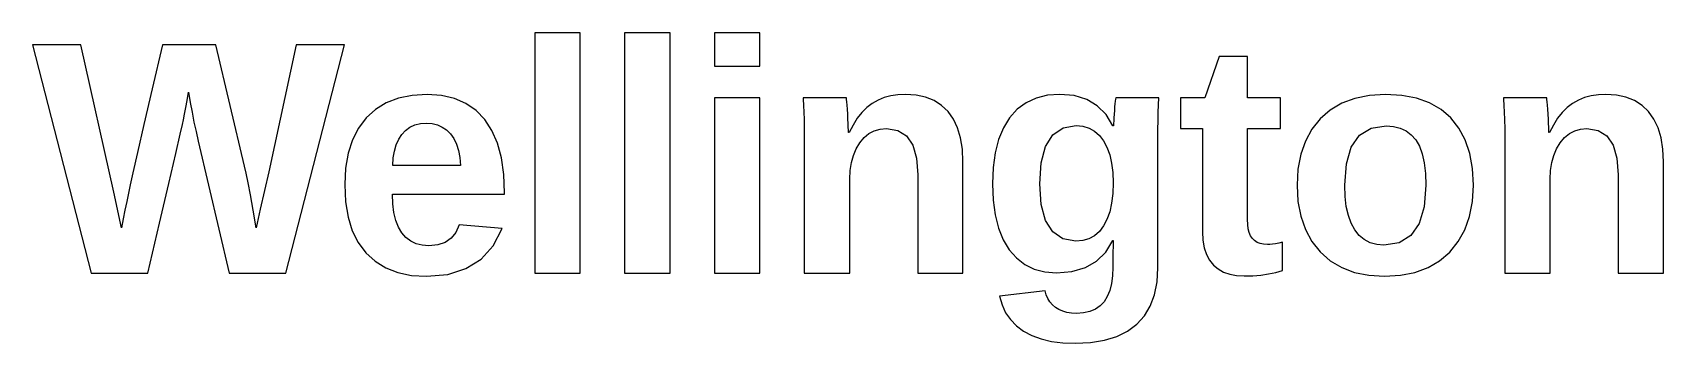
# Model space of a CAD drawing. Header units: metres. Extents: x 18 to 589, y 31 to 387.
# Drawn here: x 460.7 to 514.8, y 57.4 to 67.7 of the extents above; entities that cross this region are included whole.
import ezdxf

# ---------------------------------------------------------------- set-up
doc = ezdxf.new("R2010")
doc.units = ezdxf.units.M

msp = doc.modelspace()

# ---------------------------------------------------------------- linework, layer by layer
for p, q in [((478.854, 67.6835), (477.346, 67.6835)), ((477.346, 67.6835), (477.346, 59.7188)), ((478.854, 59.7188), (478.854, 67.6835)), ((481.837, 67.6835), (480.329, 67.6835)), ((480.329, 67.6835), (480.329, 59.7188)), ((481.837, 59.7188), (481.837, 67.6835)), ((484.819, 67.6835), (483.311, 67.6835)), ((483.311, 67.6835), (483.311, 66.5726)), ((484.819, 66.5726), (484.819, 67.6835)), ((462.286, 67.281), (460.681, 67.281)), ((460.681, 67.281), (462.629, 59.7188)), ((463.381, 62.3969), (462.286, 67.281)), ((464.991, 67.281), (464.651, 65.8279)), ((466.762, 67.281), (464.991, 67.281)), ((467.717, 63.2557), (466.762, 67.281)), ((469.429, 67.281), (468.517, 63.0732)), ((469.081, 59.7188), (471.034, 67.281)), ((471.034, 67.281), (469.429, 67.281)), ((483.311, 66.5726), (484.819, 66.5726)), ((500.057, 66.8892), (499.585, 65.5259)), ((501.002, 66.8892), (500.057, 66.8892)), ((501.002, 65.5259), (501.002, 66.8892)), ((464.651, 65.8279), (464.374, 64.6374)), ((465.811, 65.4406), (465.86, 65.7085)), ((465.86, 65.7085), (465.914, 65.3742)), ((472.823, 65.5096), (472.418, 65.355)), ((473.275, 65.6023), (472.823, 65.5096)), ((473.775, 65.6333), (473.275, 65.6023)), ((474.252, 65.6001), (473.775, 65.6333)), ((474.681, 65.5006), (474.252, 65.6001)), ((475.063, 65.3347), (474.681, 65.5006)), ((484.819, 65.5259), (483.311, 65.5259)), ((483.311, 65.5259), (483.311, 59.7188)), ((484.819, 59.7188), (484.819, 65.5259)), ((487.689, 65.5259), (486.251, 65.5259)), ((486.251, 65.5259), (486.257, 65.429)), ((487.696, 65.4715), (487.689, 65.5259)), ((488.945, 65.5304), (488.739, 65.4463)), ((489.165, 65.5905), (488.945, 65.5304)), ((489.399, 65.6266), (489.165, 65.5905)), ((489.648, 65.6386), (489.399, 65.6266)), ((490, 65.6159), (489.648, 65.6386)), ((490.318, 65.5476), (490, 65.6159)), ((490.601, 65.4338), (490.318, 65.5476)), ((493.985, 65.515), (493.651, 65.3604)), ((494.36, 65.6077), (493.985, 65.515)), ((494.777, 65.6386), (494.36, 65.6077)), ((495.253, 65.5968), (494.777, 65.6386)), ((495.666, 65.4712), (495.253, 65.5968)), ((496.634, 65.5259), (496.624, 65.4764)), ((498.062, 65.5259), (496.634, 65.5259)), ((498.05, 65.2868), (498.062, 65.5259)), ((499.585, 65.5259), (498.775, 65.5259)), ((498.775, 65.5259), (498.775, 64.5062)), ((502.102, 65.5259), (501.002, 65.5259)), ((502.102, 64.5062), (502.102, 65.5259)), ((504.567, 65.5049), (504.134, 65.3444)), ((505.049, 65.6012), (504.567, 65.5049)), ((505.58, 65.6333), (505.049, 65.6012)), ((506.122, 65.6022), (505.58, 65.6333)), ((506.61, 65.5092), (506.122, 65.6022)), ((507.045, 65.3541), (506.61, 65.5092)), ((510.935, 65.5259), (509.497, 65.5259)), ((509.497, 65.5259), (509.503, 65.429)), ((510.942, 65.4715), (510.935, 65.5259)), ((512.192, 65.5304), (511.986, 65.4463)), ((512.412, 65.5905), (512.192, 65.5304)), ((512.646, 65.6266), (512.412, 65.5905)), ((512.894, 65.6386), (512.646, 65.6266)), ((513.246, 65.6159), (512.894, 65.6386)), ((513.564, 65.5476), (513.246, 65.6159)), ((513.847, 65.4338), (513.564, 65.5476)), ((465.685, 64.7982), (465.723, 64.9855)), ((465.723, 64.9855), (465.765, 65.1996)), ((465.765, 65.1996), (465.811, 65.4406)), ((465.914, 65.3742), (465.973, 65.0455)), ((465.973, 65.0455), (466.036, 64.7224)), ((472.061, 65.1386), (471.752, 64.8604)), ((472.418, 65.355), (472.061, 65.1386)), ((475.398, 65.1026), (475.063, 65.3347)), ((475.686, 64.804), (475.398, 65.1026)), ((486.257, 65.429), (486.263, 65.3271)), ((486.263, 65.3271), (486.269, 65.2203)), ((486.269, 65.2203), (486.275, 65.1086)), ((486.275, 65.1086), (486.28, 64.9919)), ((486.28, 64.9919), (486.285, 64.866)), ((487.703, 65.3898), (487.696, 65.4715)), ((487.712, 65.2809), (487.703, 65.3898)), ((487.722, 65.1447), (487.712, 65.2809)), ((487.732, 64.9812), (487.722, 65.1447)), ((487.742, 64.8151), (487.732, 64.9812)), ((488.203, 65.0392), (488.05, 64.846)), ((488.369, 65.2032), (488.203, 65.0392)), ((488.548, 65.338), (488.369, 65.2032)), ((488.739, 65.4463), (488.548, 65.338)), ((490.85, 65.2746), (490.601, 65.4338)), ((491.065, 65.0697), (490.85, 65.2746)), ((491.242, 64.8212), (491.065, 65.0697)), ((493.359, 65.144), (493.108, 64.8658)), ((493.651, 65.3604), (493.359, 65.144)), ((496.017, 65.2619), (495.666, 65.4712)), ((496.306, 64.9689), (496.017, 65.2619)), ((496.533, 64.5921), (496.306, 64.9689)), ((496.575, 64.9785), (496.568, 64.8658)), ((496.583, 65.102), (496.575, 64.9785)), ((496.593, 65.222), (496.583, 65.102)), ((496.603, 65.3244), (496.593, 65.222)), ((496.613, 65.4092), (496.603, 65.3244)), ((496.624, 65.4764), (496.613, 65.4092)), ((498.035, 64.7647), (498.041, 65.033)), ((498.041, 65.033), (498.05, 65.2868)), ((503.751, 65.1197), (503.417, 64.8309)), ((504.134, 65.3444), (503.751, 65.1197)), ((507.425, 65.1369), (507.045, 65.3541)), ((507.751, 64.8577), (507.425, 65.1369)), ((509.503, 65.429), (509.509, 65.3271)), ((509.509, 65.3271), (509.515, 65.2203)), ((509.515, 65.2203), (509.521, 65.1086)), ((509.521, 65.1086), (509.526, 64.9919)), ((509.526, 64.9919), (509.531, 64.866)), ((510.95, 65.3898), (510.942, 65.4715)), ((510.958, 65.2809), (510.95, 65.3898)), ((510.968, 65.1447), (510.958, 65.2809)), ((510.978, 64.9812), (510.968, 65.1447)), ((510.988, 64.8151), (510.978, 64.9812)), ((511.45, 65.0392), (511.296, 64.846)), ((511.616, 65.2032), (511.45, 65.0392)), ((511.794, 65.338), (511.616, 65.2032)), ((511.986, 65.4463), (511.794, 65.338)), ((514.096, 65.2746), (513.847, 65.4338)), ((514.311, 65.0697), (514.096, 65.2746)), ((514.489, 64.8212), (514.311, 65.0697)), ((464.374, 64.6374), (464.16, 63.7094)), ((465.58, 64.3233), (465.651, 64.6377)), ((465.651, 64.6377), (465.685, 64.7982)), ((466.036, 64.7224), (466.104, 64.4049)), ((471.495, 64.5246), (471.295, 64.1357)), ((471.752, 64.8604), (471.495, 64.5246)), ((472.935, 64.313), (473.06, 64.4463)), ((473.06, 64.4463), (473.204, 64.55)), ((473.204, 64.55), (473.368, 64.6241)), ((473.368, 64.6241), (473.551, 64.6685)), ((473.551, 64.6685), (473.754, 64.6834)), ((473.754, 64.6834), (473.945, 64.6693)), ((473.945, 64.6693), (474.12, 64.6271)), ((474.12, 64.6271), (474.279, 64.5568)), ((474.279, 64.5568), (474.422, 64.4584)), ((474.422, 64.4584), (474.548, 64.3318)), ((475.923, 64.4416), (475.686, 64.804)), ((476.108, 64.0175), (475.923, 64.4416)), ((486.285, 64.866), (486.289, 64.7266)), ((486.289, 64.7266), (486.291, 64.5736)), ((486.291, 64.5736), (486.293, 64.4072)), ((487.749, 64.6712), (487.742, 64.8151)), ((487.754, 64.5494), (487.749, 64.6712)), ((487.758, 64.4496), (487.754, 64.5494)), ((487.759, 64.372), (487.758, 64.4496)), ((487.909, 64.6236), (487.78, 64.372)), ((488.05, 64.846), (487.909, 64.6236)), ((488.439, 64.3372), (488.616, 64.4311)), ((488.616, 64.4311), (488.809, 64.4874)), ((488.809, 64.4874), (489.02, 64.5062)), ((489.02, 64.5062), (489.393, 64.445)), ((489.393, 64.445), (489.683, 64.2615)), ((491.381, 64.5305), (491.242, 64.8212)), ((491.479, 64.1977), (491.381, 64.5305)), ((492.902, 64.5307), (492.741, 64.1436)), ((493.108, 64.8658), (492.902, 64.5307)), ((494.541, 64.2937), (494.879, 64.5255)), ((494.879, 64.5255), (495.314, 64.6028)), ((495.314, 64.6028), (495.539, 64.5827)), ((495.539, 64.5827), (495.743, 64.5225)), ((495.743, 64.5225), (495.925, 64.4221)), ((495.925, 64.4221), (496.085, 64.2816)), ((496.559, 64.5921), (496.533, 64.5921)), ((496.56, 64.6726), (496.559, 64.5921)), ((496.563, 64.7638), (496.56, 64.6726)), ((496.568, 64.8658), (496.563, 64.7638)), ((498.03, 64.1842), (498.031, 64.4817)), ((498.031, 64.4817), (498.035, 64.7647)), ((498.775, 64.5062), (499.51, 64.5062)), ((499.51, 64.5062), (499.51, 61.082)), ((501.002, 61.4899), (501.002, 64.5062)), ((501.002, 64.5062), (502.102, 64.5062)), ((503.139, 64.486), (502.923, 64.0932)), ((503.417, 64.8309), (503.139, 64.486)), ((504.722, 64.2823), (505.107, 64.5187)), ((505.107, 64.5187), (505.602, 64.5975)), ((505.602, 64.5975), (505.847, 64.5788)), ((505.847, 64.5788), (506.068, 64.5228)), ((506.068, 64.5228), (506.264, 64.4294)), ((506.264, 64.4294), (506.436, 64.2986)), ((508.021, 64.5204), (507.751, 64.8577)), ((508.23, 64.1287), (508.021, 64.5204)), ((509.531, 64.866), (509.535, 64.7266)), ((509.535, 64.7266), (509.538, 64.5736)), ((509.538, 64.5736), (509.539, 64.4072)), ((510.995, 64.6712), (510.988, 64.8151)), ((511.001, 64.5494), (510.995, 64.6712)), ((511.004, 64.4496), (511.001, 64.5494)), ((511.005, 64.372), (511.004, 64.4496)), ((511.155, 64.6236), (511.027, 64.372)), ((511.296, 64.846), (511.155, 64.6236)), ((511.686, 64.3372), (511.862, 64.4311)), ((511.862, 64.4311), (512.056, 64.4874)), ((512.056, 64.4874), (512.266, 64.5062)), ((512.266, 64.5062), (512.639, 64.445)), ((512.639, 64.445), (512.929, 64.2615)), ((514.627, 64.5305), (514.489, 64.8212)), ((514.726, 64.1977), (514.627, 64.5305)), ((465.429, 63.6742), (465.58, 64.3233)), ((466.104, 64.4049), (466.177, 64.0929)), ((466.177, 64.0929), (467.202, 59.7188)), ((471.295, 64.1357), (471.152, 63.6934)), ((472.688, 63.7623), (472.749, 63.9695)), ((472.749, 63.9695), (472.831, 64.153)), ((472.831, 64.153), (472.935, 64.313)), ((474.548, 64.3318), (474.656, 64.1771)), ((474.656, 64.1771), (474.744, 63.9943)), ((474.744, 63.9943), (474.811, 63.7834)), ((476.24, 63.5318), (476.108, 64.0175)), ((486.293, 64.4072), (486.293, 64.2272)), ((486.293, 64.2272), (486.293, 59.7188)), ((487.78, 64.372), (487.759, 64.372)), ((488.016, 63.8381), (488.137, 64.0366)), ((488.137, 64.0366), (488.28, 64.2057)), ((488.28, 64.2057), (488.439, 64.3372)), ((489.683, 64.2615), (489.89, 63.9556)), ((489.89, 63.9556), (490.014, 63.5273)), ((491.539, 63.8229), (491.479, 64.1977)), ((492.741, 64.1436), (492.626, 63.7046)), ((494.155, 63.3662), (494.3, 63.9072)), ((494.3, 63.9072), (494.541, 64.2937)), ((496.085, 64.2816), (496.224, 64.1009)), ((496.224, 64.1009), (496.339, 63.8844)), ((496.339, 63.8844), (496.428, 63.6364)), ((498.03, 59.896), (498.03, 64.1842)), ((502.923, 64.0932), (502.768, 63.6526)), ((504.283, 63.3368), (504.448, 63.8884)), ((504.448, 63.8884), (504.722, 64.2823)), ((506.436, 64.2986), (506.584, 64.1305)), ((506.584, 64.1305), (506.706, 63.921)), ((506.706, 63.921), (506.8, 63.6659)), ((508.38, 63.6827), (508.23, 64.1287)), ((509.539, 64.4072), (509.54, 64.2272)), ((509.54, 64.2272), (509.54, 59.7188)), ((511.027, 64.372), (511.005, 64.372)), ((511.263, 63.8381), (511.383, 64.0366)), ((511.383, 64.0366), (511.526, 64.2057)), ((511.526, 64.2057), (511.686, 64.3372)), ((512.929, 64.2615), (513.136, 63.9556)), ((513.136, 63.9556), (513.261, 63.5273)), ((514.785, 63.8229), (514.726, 64.1977)), ((464.16, 63.7094), (464.008, 63.044)), ((465.201, 62.6904), (465.429, 63.6742)), ((471.152, 63.6934), (471.066, 63.198)), ((472.632, 63.2772), (472.649, 63.5316)), ((472.649, 63.5316), (472.688, 63.7623)), ((474.811, 63.7834), (474.859, 63.5443)), ((474.859, 63.5443), (474.886, 63.2772)), ((476.319, 62.9844), (476.24, 63.5318)), ((487.815, 63.1152), (487.855, 63.3774)), ((487.855, 63.3774), (487.922, 63.6184)), ((487.922, 63.6184), (488.016, 63.8381)), ((490.014, 63.5273), (490.056, 62.9766)), ((491.559, 63.406), (491.539, 63.8229)), ((491.559, 59.7188), (491.559, 63.406)), ((492.626, 63.7046), (492.557, 63.2136)), ((494.107, 62.6707), (494.155, 63.3662)), ((496.428, 63.6364), (496.492, 63.3568)), ((496.492, 63.3568), (496.53, 63.0456)), ((502.768, 63.6526), (502.675, 63.1641)), ((504.228, 62.6277), (504.283, 63.3368)), ((506.8, 63.6659), (506.868, 63.3654)), ((506.868, 63.3654), (506.909, 63.0193)), ((508.47, 63.1824), (508.38, 63.6827)), ((511.061, 63.1152), (511.102, 63.3774)), ((511.102, 63.3774), (511.169, 63.6184)), ((511.169, 63.6184), (511.263, 63.8381)), ((513.261, 63.5273), (513.302, 62.9766)), ((514.805, 63.406), (514.785, 63.8229)), ((514.805, 59.7188), (514.805, 63.406)), ((464.008, 63.044), (463.92, 62.6412)), ((467.769, 63.0298), (467.717, 63.2557)), ((467.832, 62.713), (467.769, 63.0298)), ((468.517, 63.0732), (468.233, 61.8388)), ((471.066, 63.198), (471.038, 62.6492)), ((474.886, 63.2772), (472.632, 63.2772)), ((476.346, 62.3755), (476.319, 62.9844)), ((487.802, 62.8317), (487.815, 63.1152)), ((487.802, 59.7188), (487.802, 62.8317)), ((490.056, 62.9766), (490.056, 59.7188)), ((492.557, 63.2136), (492.534, 62.6707)), ((496.53, 63.0456), (496.543, 62.7029)), ((502.675, 63.1641), (502.645, 62.6277)), ((506.909, 63.0193), (506.922, 62.6277)), ((508.5, 62.6277), (508.47, 63.1824)), ((511.048, 62.8317), (511.061, 63.1152)), ((511.048, 59.7188), (511.048, 62.8317)), ((513.302, 62.9766), (513.302, 59.7188)), ((463.628, 61.2162), (463.381, 62.3969)), ((463.863, 62.3669), (463.805, 62.0873)), ((463.92, 62.6412), (463.863, 62.3669)), ((464.894, 61.372), (465.201, 62.6904)), ((467.909, 62.3051), (467.832, 62.713)), ((467.997, 61.8062), (467.909, 62.3051)), ((471.038, 62.6492), (471.066, 62.083)), ((472.634, 62.01), (472.621, 62.3326)), ((472.621, 62.3326), (476.346, 62.3326)), ((476.346, 62.3326), (476.346, 62.3755)), ((492.534, 62.6707), (492.556, 62.1301)), ((494.154, 61.9886), (494.107, 62.6707)), ((496.53, 62.3505), (496.492, 62.0318)), ((496.543, 62.7029), (496.53, 62.3505)), ((502.645, 62.6277), (502.675, 62.0893)), ((504.241, 62.2577), (504.228, 62.6277)), ((504.281, 61.9249), (504.241, 62.2577)), ((506.922, 62.6277), (506.866, 61.9128)), ((508.469, 62.0875), (508.5, 62.6277)), ((463.747, 61.8023), (463.687, 61.512)), ((463.805, 62.0873), (463.747, 61.8023)), ((468.098, 61.2162), (467.997, 61.8062)), ((468.233, 61.8388), (468.098, 61.2162)), ((471.066, 62.083), (471.15, 61.5737)), ((472.671, 61.7207), (472.634, 62.01)), ((472.734, 61.4647), (472.671, 61.7207)), ((492.556, 62.1301), (492.623, 61.6419)), ((494.298, 61.4582), (494.154, 61.9886)), ((496.428, 61.7468), (496.339, 61.4955)), ((496.492, 62.0318), (496.428, 61.7468)), ((502.675, 62.0893), (502.768, 61.599)), ((504.349, 61.6291), (504.281, 61.9249)), ((506.866, 61.9128), (506.7, 61.3568)), ((508.375, 61.596), (508.469, 62.0875)), ((463.687, 61.512), (463.628, 61.2162)), ((464.508, 59.7188), (464.894, 61.372)), ((471.15, 61.5737), (471.291, 61.1213)), ((472.822, 61.242), (472.734, 61.4647)), ((472.935, 61.0525), (472.822, 61.242)), ((474.838, 61.3128), (474.73, 61.0636)), ((476.26, 61.1894), (474.838, 61.3128)), ((475.962, 60.6214), (476.26, 61.1894)), ((492.623, 61.6419), (492.735, 61.2061)), ((492.735, 61.2061), (492.891, 60.8227)), ((494.537, 61.0793), (494.298, 61.4582)), ((496.224, 61.2779), (496.085, 61.0973)), ((496.339, 61.4955), (496.224, 61.2779)), ((501.008, 61.3292), (501.002, 61.4899)), ((501.028, 61.1864), (501.008, 61.3292)), ((501.06, 61.0613), (501.028, 61.1864)), ((502.768, 61.599), (502.923, 61.1568)), ((504.442, 61.3706), (504.349, 61.6291)), ((504.563, 61.1491), (504.442, 61.3706)), ((506.7, 61.3568), (506.422, 60.9597)), ((508.218, 61.1532), (508.375, 61.596)), ((471.291, 61.1213), (471.488, 60.7257)), ((471.488, 60.7257), (471.741, 60.387)), ((473.071, 60.897), (472.935, 61.0525)), ((473.229, 60.776), (473.071, 60.897)), ((473.407, 60.6896), (473.229, 60.776)), ((473.607, 60.6378), (473.407, 60.6896)), ((473.829, 60.6205), (473.607, 60.6378)), ((474.125, 60.6482), (473.829, 60.6205)), ((474.374, 60.7313), (474.125, 60.6482)), ((474.576, 60.8697), (474.374, 60.7313)), ((474.73, 61.0636), (474.576, 60.8697)), ((475.563, 60.1796), (475.962, 60.6214)), ((492.891, 60.8227), (493.092, 60.4917)), ((494.873, 60.8519), (494.537, 61.0793)), ((495.303, 60.7761), (494.873, 60.8519)), ((495.533, 60.7962), (495.303, 60.7761)), ((495.739, 60.8564), (495.533, 60.7962)), ((495.923, 60.9568), (495.739, 60.8564)), ((496.085, 61.0973), (495.923, 60.9568)), ((496.298, 60.4131), (496.533, 60.7976)), ((496.533, 60.7976), (496.543, 60.7976)), ((496.543, 60.7976), (496.533, 60.2233)), ((499.51, 61.082), (499.524, 60.8028)), ((499.524, 60.8028), (499.567, 60.5535)), ((501.105, 60.9541), (501.06, 61.0613)), ((501.163, 60.8647), (501.105, 60.9541)), ((501.234, 60.7922), (501.163, 60.8647)), ((501.32, 60.7359), (501.234, 60.7922)), ((501.42, 60.6956), (501.32, 60.7359)), ((501.534, 60.6715), (501.42, 60.6956)), ((501.662, 60.6634), (501.534, 60.6715)), ((501.739, 60.6664), (501.662, 60.6634)), ((501.828, 60.6754), (501.739, 60.6664)), ((501.929, 60.6905), (501.828, 60.6754)), ((502.042, 60.7115), (501.929, 60.6905)), ((502.167, 60.7385), (502.042, 60.7115)), ((502.167, 59.8047), (502.167, 60.7385)), ((502.923, 61.1568), (503.139, 60.7626)), ((503.139, 60.7626), (503.417, 60.4166)), ((504.709, 60.9666), (504.563, 61.1491)), ((504.879, 60.8245), (504.709, 60.9666)), ((505.073, 60.7231), (504.879, 60.8245)), ((505.291, 60.6623), (505.073, 60.7231)), ((505.532, 60.642), (505.291, 60.6623)), ((506.032, 60.7214), (505.532, 60.642)), ((506.422, 60.9597), (506.032, 60.7214)), ((507.716, 60.4139), (507.998, 60.7592)), ((507.998, 60.7592), (508.218, 61.1532)), ((471.741, 60.387), (472.046, 60.1078)), ((472.046, 60.1078), (472.4, 59.8907)), ((475.061, 59.864), (475.563, 60.1796)), ((493.092, 60.4917), (493.334, 60.2173)), ((493.334, 60.2173), (493.612, 60.0039)), ((495.621, 59.9005), (495.994, 60.1141)), ((495.994, 60.1141), (496.298, 60.4131)), ((496.533, 60.2233), (496.533, 59.9174)), ((499.567, 60.5535), (499.639, 60.334)), ((499.639, 60.334), (499.74, 60.1443)), ((499.74, 60.1443), (499.869, 59.9844)), ((503.417, 60.4166), (503.75, 60.1267)), ((503.75, 60.1267), (504.129, 59.9013)), ((506.993, 59.9003), (507.379, 60.125)), ((507.379, 60.125), (507.716, 60.4139)), ((462.629, 59.7188), (464.508, 59.7188)), ((467.202, 59.7188), (469.081, 59.7188)), ((472.4, 59.8907), (472.803, 59.7356)), ((472.803, 59.7356), (473.254, 59.6425)), ((473.254, 59.6425), (473.754, 59.6115)), ((473.754, 59.6115), (474.458, 59.6746)), ((474.458, 59.6746), (475.061, 59.864)), ((477.346, 59.7188), (478.854, 59.7188)), ((480.329, 59.7188), (481.837, 59.7188)), ((483.311, 59.7188), (484.819, 59.7188)), ((486.293, 59.7188), (487.802, 59.7188)), ((490.056, 59.7188), (491.559, 59.7188)), ((493.612, 60.0039), (493.926, 59.8515)), ((493.926, 59.8515), (494.277, 59.7601)), ((494.277, 59.7601), (494.665, 59.7296)), ((494.665, 59.7296), (495.177, 59.7723)), ((495.177, 59.7723), (495.621, 59.9005)), ((496.521, 59.6276), (496.486, 59.3678)), ((496.533, 59.9174), (496.521, 59.6276)), ((498.002, 59.4243), (498.03, 59.896)), ((499.869, 59.9844), (500.026, 59.854)), ((500.026, 59.854), (500.206, 59.7526)), ((500.206, 59.7526), (500.411, 59.6802)), ((500.411, 59.6802), (500.641, 59.6367)), ((500.641, 59.6367), (500.895, 59.6222)), ((500.895, 59.6222), (501.174, 59.6295)), ((501.174, 59.6295), (501.441, 59.6514)), ((501.441, 59.6514), (501.695, 59.6879)), ((501.695, 59.6879), (501.937, 59.739)), ((501.937, 59.739), (502.167, 59.8047)), ((504.129, 59.9013), (504.555, 59.7403)), ((504.555, 59.7403), (505.028, 59.6437)), ((505.028, 59.6437), (505.548, 59.6115)), ((505.548, 59.6115), (506.078, 59.6436)), ((506.078, 59.6436), (506.56, 59.7399)), ((506.56, 59.7399), (506.993, 59.9003)), ((509.54, 59.7188), (511.048, 59.7188)), ((513.302, 59.7188), (514.805, 59.7188)), ((494.284, 59.1285), (492.776, 58.9514)), ((494.323, 58.9949), (494.284, 59.1285)), ((496.428, 59.1382), (496.347, 58.9385)), ((496.486, 59.3678), (496.428, 59.1382)), ((497.777, 58.6265), (497.917, 59.0011)), ((497.917, 59.0011), (498.002, 59.4243)), ((492.776, 58.9514), (492.856, 58.6646)), ((492.856, 58.6646), (492.975, 58.4056)), ((494.378, 58.8734), (494.323, 58.9949)), ((494.447, 58.7639), (494.378, 58.8734)), ((494.531, 58.6665), (494.447, 58.7639)), ((494.63, 58.581), (494.531, 58.6665)), ((494.743, 58.5096), (494.63, 58.581)), ((494.869, 58.4539), (494.743, 58.5096)), ((495.957, 58.5216), (495.773, 58.4443)), ((496.113, 58.6298), (495.957, 58.5216)), ((496.243, 58.7689), (496.113, 58.6298)), ((496.347, 58.9385), (496.243, 58.7689)), ((497.58, 58.3004), (497.777, 58.6265)), ((492.975, 58.4056), (493.135, 58.1743)), ((493.135, 58.1743), (493.334, 57.9707)), ((493.334, 57.9707), (493.573, 57.7947)), ((495.008, 58.4142), (494.869, 58.4539)), ((495.16, 58.3904), (495.008, 58.4142)), ((495.325, 58.3825), (495.16, 58.3904)), ((495.563, 58.3979), (495.325, 58.3825)), ((495.773, 58.4443), (495.563, 58.3979)), ((497.02, 57.7948), (497.327, 58.0228)), ((497.327, 58.0228), (497.58, 58.3004)), ((493.573, 57.7947), (493.848, 57.6488)), ((493.848, 57.6488), (494.156, 57.5354)), ((494.156, 57.5354), (494.498, 57.4543)), ((494.498, 57.4543), (494.873, 57.4057)), ((494.873, 57.4057), (495.282, 57.3895)), ((495.282, 57.3895), (495.793, 57.4148)), ((495.793, 57.4148), (496.253, 57.4908)), ((496.253, 57.4908), (496.662, 57.6175)), ((496.662, 57.6175), (497.02, 57.7948))]:
    msp.add_line(p, q)

doc.saveas('drawing.dxf')
